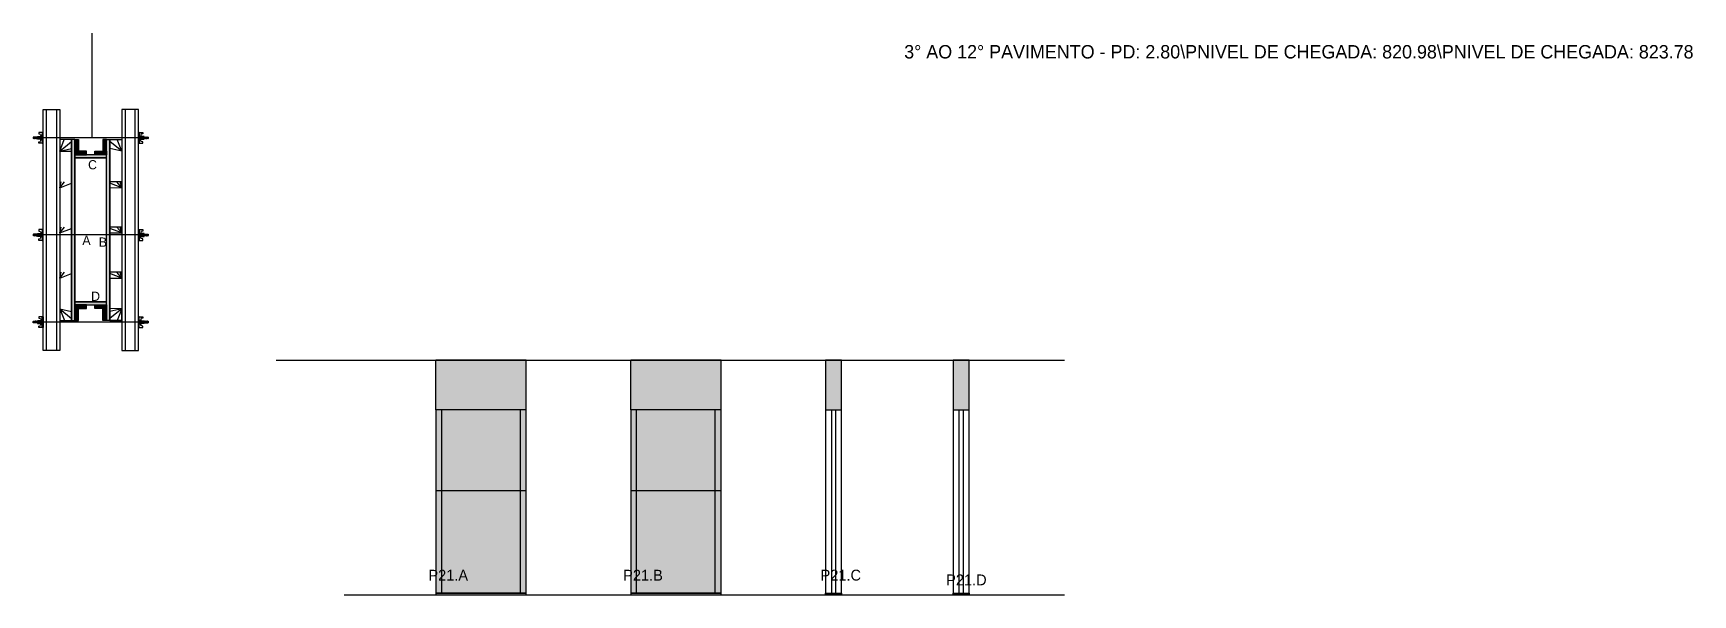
# Model space of a CAD drawing. Header units: metres. Extents: x 4313 to 6297, y 6375 to 7045.
import ezdxf

# ---------------------------------------------------------------- set-up
doc = ezdxf.new("R2010")
doc.units = ezdxf.units.M
for name, color, linetype in [('CHAPA', 7, 'Continuous'), ('COTA', 7, 'Continuous'), ('Hachura', 7, 'Continuous'), ('Madeira', 7, 'Continuous'), ('NOMENCLATURA', 7, 'Continuous'), ('Nível', 7, 'Continuous'), ('Painéis', 7, 'Continuous'), ('Perfil Metálico', 7, 'Continuous'), ('SARR_2.2x7', 7, 'Continuous'), ('SARRAFO', 7, 'Continuous'), ('Texto Seção', 7, 'Continuous'), ('TEXTO_GERAL', 7, 'Continuous')]:
    doc.layers.add(name, color=color, linetype=linetype)

msp = doc.modelspace()

# ---------------------------------------------------------------- hatches: boundary and pattern name
at = {"layer": 'COTA'}
h = msp.add_hatch(color=7, dxfattribs=at)
h.dxf.hatch_style = 1
h.paths.add_polyline_path([(4794.5, 6654.7), (4794.5, 6595.7), (4794.5, 6595.7), (4902.5, 6595.7), (4902.5, 6595.7), (4902.5, 6654.7), (4902.5, 6654.7), (4794.5, 6654.7)])
h = msp.add_hatch(color=7, dxfattribs=at)
h.dxf.hatch_style = 1
h.paths.add_polyline_path([(5027.4, 6654.7), (5027.4, 6595.7), (5027.4, 6595.7), (5135.4, 6595.7), (5135.4, 6595.7), (5135.4, 6654.7), (5135.4, 6654.7), (5027.4, 6654.7)])
h = msp.add_hatch(color=7, dxfattribs=at)
h.dxf.hatch_style = 1
h.paths.add_polyline_path([(5279.2, 6595.7), (5279.2, 6654.7), (5279.2, 6654.7), (5260.2, 6654.7), (5260.2, 6654.7), (5260.2, 6595.7), (5260.2, 6595.7), (5279.2, 6595.7)])
h = msp.add_hatch(color=7, dxfattribs=at)
h.dxf.hatch_style = 1
h.paths.add_polyline_path([(5431.7, 6595.7), (5431.7, 6654.7), (5431.7, 6654.7), (5412.7, 6654.7), (5412.7, 6654.7), (5412.7, 6595.7), (5412.7, 6595.7), (5431.7, 6595.7)])
at = {"layer": 'Hachura'}
h = msp.add_hatch(color=7, dxfattribs=at)
h.dxf.hatch_style = 1
h.paths.add_polyline_path([(4363, 6918.4), (4359, 6918.4), (4359, 6918.4), (4359, 6702.4), (4359, 6702.4), (4363, 6702.4), (4363, 6702.4), (4363, 6918.4)])
h = msp.add_hatch(color=7, dxfattribs=at)
h.dxf.hatch_style = 1
h.paths.add_polyline_path([(4363, 6918.4), (4359, 6918.4), (4359, 6918.4), (4359, 6702.4), (4359, 6702.4), (4363, 6702.4), (4363, 6702.4), (4363, 6918.4)])
h = msp.add_hatch(color=7, dxfattribs=at)
h.dxf.hatch_style = 1
h.paths.add_polyline_path([(4363, 6904.4), (4367.4, 6904.4), (4367.4, 6904.4), (4367.4, 6918.4), (4367.4, 6918.4), (4363, 6918.4), (4363, 6918.4), (4363, 6904.4)])
h = msp.add_hatch(color=7, dxfattribs=at)
h.dxf.hatch_style = 1
h.paths.add_polyline_path([(4363, 6900), (4363, 6904.4), (4363, 6904.4), (4377, 6904.4), (4377, 6904.4), (4377, 6900), (4377, 6900), (4363, 6900)])
h = msp.add_hatch(color=7, dxfattribs=at)
h.dxf.hatch_style = 1
h.paths.add_polyline_path([(4401, 6900), (4401, 6904.4), (4401, 6904.4), (4387, 6904.4), (4387, 6904.4), (4387, 6900), (4387, 6900), (4401, 6900)])
h = msp.add_hatch(color=7, dxfattribs=at)
h.dxf.hatch_style = 1
h.paths.add_polyline_path([(4401, 6904.4), (4396.6, 6904.4), (4396.6, 6904.4), (4396.6, 6918.4), (4396.6, 6918.4), (4401, 6918.4), (4401, 6918.4), (4401, 6904.4)])
h = msp.add_hatch(color=7, dxfattribs=at)
h.dxf.hatch_style = 1
h.paths.add_polyline_path([(4401, 6918.4), (4405, 6918.4), (4405, 6918.4), (4405, 6702.4), (4405, 6702.4), (4401, 6702.4), (4401, 6702.4), (4401, 6918.4)])
h = msp.add_hatch(color=7, dxfattribs=at)
h.dxf.hatch_style = 1
h.paths.add_polyline_path([(4401, 6918.4), (4405, 6918.4), (4405, 6918.4), (4405, 6702.4), (4405, 6702.4), (4401, 6702.4), (4401, 6702.4), (4401, 6918.4)])
h = msp.add_hatch(color=7, dxfattribs=at)
h.dxf.hatch_style = 1
h.paths.add_polyline_path([(4401, 6896.4), (4401, 6900), (4401, 6900), (4363, 6900), (4363, 6900), (4363, 6896.4), (4363, 6896.4), (4401, 6896.4)])
h = msp.add_hatch(color=7, dxfattribs=at)
h.dxf.hatch_style = 1
h.paths.add_polyline_path([(4401, 6896.4), (4401, 6900), (4401, 6900), (4363, 6900), (4363, 6900), (4363, 6896.4), (4363, 6896.4), (4401, 6896.4)])
h = msp.add_hatch(color=7, dxfattribs=at)
h.dxf.hatch_style = 1
h.paths.add_polyline_path([(4401, 6720.8), (4401, 6724.4), (4401, 6724.4), (4363, 6724.4), (4363, 6724.4), (4363, 6720.8), (4363, 6720.8), (4401, 6720.8)])
h = msp.add_hatch(color=7, dxfattribs=at)
h.dxf.hatch_style = 1
h.paths.add_polyline_path([(4401, 6720.8), (4401, 6724.4), (4401, 6724.4), (4363, 6724.4), (4363, 6724.4), (4363, 6720.8), (4363, 6720.8), (4401, 6720.8)])
h = msp.add_hatch(color=7, dxfattribs=at)
h.dxf.hatch_style = 1
h.paths.add_polyline_path([(4363, 6716.4), (4363, 6720.8), (4363, 6720.8), (4377, 6720.8), (4377, 6720.8), (4377, 6716.4), (4377, 6716.4), (4363, 6716.4)])
h = msp.add_hatch(color=7, dxfattribs=at)
h.dxf.hatch_style = 1
h.paths.add_polyline_path([(4363, 6716.4), (4367.4, 6716.4), (4367.4, 6716.4), (4367.4, 6702.4), (4367.4, 6702.4), (4363, 6702.4), (4363, 6702.4), (4363, 6716.4)])
h = msp.add_hatch(color=7, dxfattribs=at)
h.dxf.hatch_style = 1
h.paths.add_polyline_path([(4401, 6716.4), (4401, 6720.8), (4401, 6720.8), (4387, 6720.8), (4387, 6720.8), (4387, 6716.4), (4387, 6716.4), (4401, 6716.4)])
h = msp.add_hatch(color=7, dxfattribs=at)
h.dxf.hatch_style = 1
h.paths.add_polyline_path([(4401, 6716.4), (4396.6, 6716.4), (4396.6, 6716.4), (4396.6, 6702.4), (4396.6, 6702.4), (4401, 6702.4), (4401, 6702.4), (4401, 6716.4)])
h = msp.add_hatch(color=7, dxfattribs=at)
h.dxf.hatch_style = 1
h.paths.add_polyline_path([(4902.5, 6595.7), (4794.5, 6595.7), (4794.5, 6595.7), (4794.5, 6374.7), (4794.5, 6374.7), (4902.5, 6374.7), (4902.5, 6374.7), (4902.5, 6595.7)])
h = msp.add_hatch(color=7, dxfattribs=at)
h.dxf.hatch_style = 1
h.paths.add_polyline_path([(5135.4, 6595.7), (5027.4, 6595.7), (5027.4, 6595.7), (5027.4, 6374.7), (5027.4, 6374.7), (5135.4, 6374.7), (5135.4, 6374.7), (5135.4, 6595.7)])

# ---------------------------------------------------------------- linework, layer by layer
at = {"layer": 'CHAPA', "color": 7, "lineweight": 25}
for points in [[(4363, 6918.4), (4359, 6918.4), (4359, 6702.4), (4363, 6702.4)], [(4363, 6918.4), (4359, 6918.4), (4359, 6702.4), (4363, 6702.4)], [(4401, 6918.4), (4405, 6918.4), (4405, 6702.4), (4401, 6702.4)], [(4401, 6918.4), (4405, 6918.4), (4405, 6702.4), (4401, 6702.4)], [(4401, 6896.4), (4401, 6900), (4363, 6900), (4363, 6896.4)], [(4401, 6896.4), (4401, 6900), (4363, 6900), (4363, 6896.4)], [(4401, 6720.8), (4401, 6724.4), (4363, 6724.4), (4363, 6720.8)], [(4401, 6720.8), (4401, 6724.4), (4363, 6724.4), (4363, 6720.8)]]:
    msp.add_lwpolyline(points, close=True, dxfattribs=at)
at = {"layer": 'COTA', "color": 7, "lineweight": 25}
for p, q in [((4902.5, 6654.7), (4794.5, 6654.7)), ((4794.5, 6595.7), (4794.5, 6654.7)), ((4902.5, 6595.7), (4902.5, 6654.7)), ((5135.4, 6654.7), (5027.4, 6654.7)), ((5027.4, 6595.7), (5027.4, 6654.7)), ((5135.4, 6595.7), (5135.4, 6654.7))]:
    msp.add_line(p, q, dxfattribs=at)
for points in [[(5279.2, 6595.7), (5279.2, 6654.7), (5260.2, 6654.7), (5260.2, 6595.7)], [(5431.7, 6595.7), (5431.7, 6654.7), (5412.7, 6654.7), (5412.7, 6595.7)]]:
    msp.add_lwpolyline(points, dxfattribs=at)
at = {"layer": 'Defpoints', "color": 7, "lineweight": 25}
msp.add_line((4383.9, 6920.4), (4383.9, 7045.4), dxfattribs=at)
at = {"layer": 'Hachura', "color": 7, "lineweight": 25}
for p, q in [((4325, 6926.8), (4319.9, 6926.8)), ((4319.9, 6926.8), (4319.9, 6925.1)), ((4319.9, 6925.1), (4322.1, 6924.6)), ((4322.3, 6924.2), (4322.3, 6922.3)), ((4324.1, 6926.8), (4324.1, 6913.9)), ((4324.1, 6926.8), (4324.1, 6921.7)), ((4324.1, 6926.7), (4325, 6926.7)), ((4324.1, 6926.5), (4325, 6926.5)), ((4324.1, 6926.1), (4325, 6926.1)), ((4324.1, 6925.7), (4325, 6925.7)), ((4324.1, 6924.8), (4325, 6924.8)), ((4324.1, 6923.4), (4325, 6923.4)), ((4325, 6913.9), (4325, 6926.8)), ((4325, 6914.9), (4325, 6922.7)), ((4439, 6913.9), (4439, 6926.8)), ((4439, 6926.8), (4444.2, 6926.8)), ((4440, 6926.7), (4439, 6926.7)), ((4440, 6926.5), (4439, 6926.5)), ((4440, 6926.1), (4439, 6926.1)), ((4440, 6925.7), (4439, 6925.7)), ((4440, 6924.8), (4439, 6924.8)), ((4440, 6923.4), (4439, 6923.4)), ((4439, 6914.9), (4439, 6922.7)), ((4439.9, 6926.8), (4439.9, 6913.9)), ((4439.9, 6926.8), (4439.9, 6921.7)), ((4441.7, 6924.2), (4441.7, 6922.3)), ((4444.2, 6925.1), (4442, 6924.6)), ((4444.2, 6926.8), (4444.2, 6925.1)), ((4313.6, 6921.4), (4313.2, 6921.1)), ((4313.2, 6921.1), (4313.2, 6919.8)), ((4313.6, 6919.5), (4313.2, 6919.8)), ((4313.9, 6921.4), (4313.6, 6921.4)), ((4313.6, 6921.4), (4313.6, 6921.4)), ((4313.6, 6919.5), (4313.6, 6921.4)), ((4314.2, 6919.5), (4313.6, 6920.8)), ((4314.1, 6919.4), (4313.6, 6920.5)), ((4313.6, 6920), (4313.9, 6919.3)), ((4313.6, 6919.7), (4313.7, 6919.5)), ((4313.7, 6919.5), (4313.6, 6919.5)), ((4313.9, 6921.4), (4314.8, 6919.5)), ((4313.9, 6921.4), (4314.8, 6919.5)), ((4314, 6921.5), (4315.1, 6919.3)), ((4315.3, 6919.4), (4314.2, 6921.5)), ((4314.2, 6919.5), (4314.8, 6919.5)), ((4315, 6921.4), (4314.4, 6921.4)), ((4315.4, 6919.5), (4314.4, 6921.4)), ((4315, 6921.4), (4316, 6919.5)), ((4315.1, 6921.5), (4316.2, 6919.3)), ((4316.4, 6919.4), (4315.4, 6921.5)), ((4316, 6919.5), (4315.4, 6919.5)), ((4316.2, 6921.4), (4315.6, 6921.4)), ((4316.5, 6919.5), (4315.6, 6921.4)), ((4315.8, 6921.4), (4315.6, 6921.4)), ((4316.2, 6921.4), (4317.2, 6919.5)), ((4316.3, 6921.5), (4317.4, 6919.3)), ((4317.6, 6919.4), (4316.5, 6921.5)), ((4316.7, 6919.5), (4316.5, 6919.5)), ((4317.4, 6921.4), (4316.7, 6921.4)), ((4317.7, 6919.5), (4316.7, 6921.4)), ((4316.7, 6919.5), (4317.2, 6919.5)), ((4317.4, 6921.4), (4318.3, 6919.5)), ((4318.3, 6920.2), (4317.7, 6921.5)), ((4317.7, 6919.5), (4318.3, 6919.5)), ((4318.3, 6920.5), (4317.9, 6921.4)), ((4318.3, 6921.4), (4317.9, 6921.4)), ((4449.8, 6920.4), (4318, 6920.4)), ((4318.3, 6918.7), (4318.3, 6922)), ((4318.3, 6922), (4321.5, 6922)), ((4318.3, 6921), (4321.5, 6921)), ((4318.3, 6919.5), (4321.5, 6919.5)), ((4321.5, 6918.7), (4318.3, 6918.7)), ((4318.4, 6918.7), (4318.4, 6922)), ((4319.9, 6915.6), (4322.1, 6916.2)), ((4319.9, 6913.9), (4319.9, 6915.6)), ((4324.1, 6913.9), (4319.9, 6913.9)), ((4321.5, 6922.3), (4321.5, 6918.4)), ((4324.1, 6922.3), (4321.5, 6922.3)), ((4321.5, 6918.4), (4321.5, 6918.7)), ((4321.5, 6918.4), (4321.5, 6918.7)), ((4321.5, 6918.4), (4324.1, 6918.4)), ((4324.1, 6920.7), (4322.1, 6920.7)), ((4322.1, 6920.2), (4324.1, 6920.2)), ((4322.3, 6916.5), (4322.3, 6918.4)), ((4324.1, 6920.4), (4324.1, 6922.3)), ((4324.1, 6921.7), (4324.1, 6921)), ((4324.1, 6920.4), (4325, 6920.4)), ((4324.1, 6917.3), (4325, 6917.3)), ((4324.1, 6915.9), (4325, 6915.9)), ((4324.1, 6915.1), (4325, 6915.1)), ((4324.1, 6914.6), (4325, 6914.6)), ((4324.1, 6914.3), (4325, 6914.3)), ((4324.1, 6914.1), (4325, 6914.1)), ((4324.1, 6913.9), (4325, 6913.9)), ((4324.4, 6921.3), (4324.2, 6921.3)), ((4324.3, 6919.4), (4324.7, 6919.4)), ((4324.9, 6921.3), (4324.4, 6921.3)), ((4439.9, 6920.4), (4439, 6920.4)), ((4440, 6917.3), (4439, 6917.3)), ((4440, 6915.9), (4439, 6915.9)), ((4440, 6915.1), (4439, 6915.1)), ((4440, 6914.6), (4439, 6914.6)), ((4440, 6914.3), (4439, 6914.3)), ((4440, 6914.1), (4439, 6914.1)), ((4439.9, 6913.9), (4439, 6913.9)), ((4439.2, 6921.3), (4439.6, 6921.3)), ((4439.8, 6919.4), (4439.4, 6919.4)), ((4439.6, 6921.3), (4439.8, 6921.3)), ((4439.9, 6920.4), (4439.9, 6922.3)), ((4439.9, 6922.3), (4442.5, 6922.3)), ((4439.9, 6921.7), (4439.9, 6921)), ((4439.9, 6920.7), (4441.9, 6920.7)), ((4441.9, 6920.2), (4439.9, 6920.2)), ((4442.5, 6918.4), (4439.9, 6918.4)), ((4439.9, 6913.9), (4444.2, 6913.9)), ((4441.7, 6916.5), (4441.7, 6918.4)), ((4444.2, 6915.6), (4442, 6916.2)), ((4442.5, 6922.3), (4442.5, 6918.4)), ((4445.7, 6922), (4442.5, 6922)), ((4445.7, 6921), (4442.5, 6921)), ((4445.7, 6919.5), (4442.5, 6919.5)), ((4442.5, 6918.7), (4445.7, 6918.7)), ((4442.5, 6918.4), (4442.5, 6918.7)), ((4442.5, 6918.4), (4442.5, 6918.7)), ((4444.2, 6913.9), (4444.2, 6915.6)), ((4445.7, 6918.7), (4445.7, 6922)), ((4445.7, 6918.7), (4445.7, 6922)), ((4445.7, 6920.2), (4446.4, 6921.5)), ((4446.7, 6921.4), (4445.7, 6919.5)), ((4445.7, 6920.5), (4446.2, 6921.4)), ((4445.7, 6921.4), (4446.2, 6921.4)), ((4446.4, 6919.5), (4445.7, 6919.5)), ((4446.4, 6919.5), (4447.4, 6921.4)), ((4446.5, 6919.4), (4447.5, 6921.5)), ((4447.8, 6921.5), (4446.7, 6919.3)), ((4446.7, 6921.4), (4447.4, 6921.4)), ((4447.9, 6921.4), (4446.9, 6919.5)), ((4447.3, 6919.5), (4446.9, 6919.5)), ((4447.3, 6919.5), (4447.5, 6919.5)), ((4447.5, 6919.5), (4448.5, 6921.4)), ((4447.6, 6919.4), (4448.7, 6921.5)), ((4448.9, 6921.5), (4447.9, 6919.3)), ((4447.9, 6921.4), (4448.5, 6921.4)), ((4449, 6921.4), (4448.1, 6919.5)), ((4448.1, 6919.5), (4448.7, 6919.5)), ((4448.3, 6921.4), (4448.5, 6921.4)), ((4448.7, 6919.5), (4449.7, 6921.4)), ((4448.8, 6919.4), (4449.9, 6921.5)), ((4450.1, 6921.5), (4449, 6919.3)), ((4449, 6921.4), (4449.7, 6921.4)), ((4450.2, 6921.4), (4449.2, 6919.5)), ((4450.2, 6921.4), (4449.2, 6919.5)), ((4449.9, 6919.5), (4449.2, 6919.5)), ((4449.9, 6919.5), (4450.5, 6920.8)), ((4449.9, 6919.4), (4450.5, 6920.5)), ((4450.2, 6921.4), (4450.5, 6921.4)), ((4450.5, 6920), (4450.2, 6919.3)), ((4450.5, 6919.7), (4450.4, 6919.5)), ((4450.4, 6919.5), (4450.5, 6919.5)), ((4450.5, 6921.4), (4450.5, 6921.4)), ((4450.5, 6921.4), (4450.8, 6921.1)), ((4450.5, 6919.5), (4450.5, 6921.4)), ((4450.5, 6919.5), (4450.8, 6919.8)), ((4450.8, 6921.1), (4450.8, 6919.8)), ((4313.6, 6805.4), (4313.2, 6805.1)), ((4313.2, 6805.1), (4313.2, 6803.8)), ((4313.6, 6803.5), (4313.2, 6803.8)), ((4313.9, 6805.4), (4313.6, 6805.4)), ((4313.6, 6805.4), (4313.6, 6805.4)), ((4313.6, 6803.5), (4313.6, 6805.4)), ((4314.2, 6803.5), (4313.6, 6804.8)), ((4314.1, 6803.4), (4313.6, 6804.5)), ((4313.6, 6804), (4313.9, 6803.3)), ((4313.6, 6803.7), (4313.7, 6803.5)), ((4313.7, 6803.5), (4313.6, 6803.5)), ((4313.9, 6805.4), (4314.8, 6803.5)), ((4313.9, 6805.4), (4314.8, 6803.5)), ((4314, 6805.5), (4315.1, 6803.3)), ((4315.3, 6803.4), (4314.2, 6805.5)), ((4314.2, 6803.5), (4314.8, 6803.5)), ((4315, 6805.4), (4314.4, 6805.4)), ((4315.4, 6803.5), (4314.4, 6805.4)), ((4315, 6805.4), (4316, 6803.5)), ((4315.1, 6805.5), (4316.2, 6803.3)), ((4316.4, 6803.4), (4315.4, 6805.5)), ((4316, 6803.5), (4315.4, 6803.5)), ((4316.2, 6805.4), (4315.6, 6805.4)), ((4316.5, 6803.5), (4315.6, 6805.4)), ((4315.8, 6805.4), (4315.6, 6805.4)), ((4316.2, 6805.4), (4317.2, 6803.5)), ((4316.3, 6805.5), (4317.4, 6803.3)), ((4317.6, 6803.4), (4316.5, 6805.5)), ((4316.7, 6803.5), (4316.5, 6803.5)), ((4317.4, 6805.4), (4316.7, 6805.4)), ((4317.7, 6803.5), (4316.7, 6805.4)), ((4316.7, 6803.5), (4317.2, 6803.5)), ((4317.4, 6805.4), (4318.3, 6803.5)), ((4318.3, 6804.2), (4317.7, 6805.5)), ((4317.7, 6803.5), (4318.3, 6803.5)), ((4318.3, 6804.5), (4317.9, 6805.4)), ((4318.3, 6805.4), (4317.9, 6805.4)), ((4449.8, 6804.4), (4318, 6804.4)), ((4318.3, 6802.7), (4318.3, 6806)), ((4318.3, 6806), (4321.5, 6806)), ((4318.3, 6805), (4321.5, 6805)), ((4318.3, 6803.5), (4321.5, 6803.5)), ((4318.4, 6802.7), (4318.4, 6806)), ((4325, 6810.8), (4319.9, 6810.8)), ((4319.9, 6810.8), (4319.9, 6809.1)), ((4319.9, 6809.1), (4322.1, 6808.6)), ((4321.5, 6806.3), (4321.5, 6802.4)), ((4324.1, 6806.3), (4321.5, 6806.3)), ((4324.1, 6804.7), (4322.1, 6804.7)), ((4322.1, 6804.2), (4324.1, 6804.2)), ((4322.3, 6808.2), (4322.3, 6806.3)), ((4324.1, 6810.8), (4324.1, 6797.9)), ((4324.1, 6810.8), (4324.1, 6805.7)), ((4324.1, 6810.7), (4325, 6810.7)), ((4324.1, 6810.5), (4325, 6810.5)), ((4324.1, 6810.1), (4325, 6810.1)), ((4324.1, 6809.7), (4325, 6809.7)), ((4324.1, 6808.8), (4325, 6808.8)), ((4324.1, 6807.4), (4325, 6807.4)), ((4324.1, 6804.4), (4324.1, 6806.3)), ((4324.1, 6805.7), (4324.1, 6805)), ((4324.1, 6804.4), (4325, 6804.4)), ((4324.4, 6805.3), (4324.2, 6805.3)), ((4324.3, 6803.4), (4324.7, 6803.4)), ((4324.9, 6805.3), (4324.4, 6805.3)), ((4325, 6797.9), (4325, 6810.8)), ((4325, 6798.9), (4325, 6806.7)), ((4439, 6797.9), (4439, 6810.8)), ((4439, 6810.8), (4444.2, 6810.8)), ((4440, 6810.7), (4439, 6810.7)), ((4440, 6810.5), (4439, 6810.5)), ((4440, 6810.1), (4439, 6810.1)), ((4440, 6809.7), (4439, 6809.7)), ((4440, 6808.8), (4439, 6808.8)), ((4440, 6807.4), (4439, 6807.4)), ((4439, 6798.9), (4439, 6806.7)), ((4439.9, 6804.4), (4439, 6804.4)), ((4439.2, 6805.3), (4439.6, 6805.3)), ((4439.8, 6803.4), (4439.4, 6803.4)), ((4439.6, 6805.3), (4439.8, 6805.3)), ((4439.9, 6810.8), (4439.9, 6797.9)), ((4439.9, 6810.8), (4439.9, 6805.7)), ((4439.9, 6804.4), (4439.9, 6806.3)), ((4439.9, 6806.3), (4442.5, 6806.3)), ((4439.9, 6805.7), (4439.9, 6805)), ((4439.9, 6804.7), (4441.9, 6804.7)), ((4441.9, 6804.2), (4439.9, 6804.2)), ((4441.7, 6808.2), (4441.7, 6806.3)), ((4444.2, 6809.1), (4442, 6808.6)), ((4442.5, 6806.3), (4442.5, 6802.4)), ((4445.7, 6806), (4442.5, 6806)), ((4445.7, 6805), (4442.5, 6805)), ((4445.7, 6803.5), (4442.5, 6803.5)), ((4444.2, 6810.8), (4444.2, 6809.1)), ((4445.7, 6802.7), (4445.7, 6806)), ((4445.7, 6802.7), (4445.7, 6806)), ((4445.7, 6804.2), (4446.4, 6805.5)), ((4446.7, 6805.4), (4445.7, 6803.5)), ((4445.7, 6804.5), (4446.2, 6805.4)), ((4445.7, 6805.4), (4446.2, 6805.4)), ((4446.4, 6803.5), (4445.7, 6803.5)), ((4446.4, 6803.5), (4447.4, 6805.4)), ((4446.5, 6803.4), (4447.5, 6805.5)), ((4447.8, 6805.5), (4446.7, 6803.3)), ((4446.7, 6805.4), (4447.4, 6805.4)), ((4447.9, 6805.4), (4446.9, 6803.5)), ((4447.3, 6803.5), (4446.9, 6803.5)), ((4447.3, 6803.5), (4447.5, 6803.5)), ((4447.5, 6803.5), (4448.5, 6805.4)), ((4447.6, 6803.4), (4448.7, 6805.5)), ((4448.9, 6805.5), (4447.9, 6803.3)), ((4447.9, 6805.4), (4448.5, 6805.4)), ((4449, 6805.4), (4448.1, 6803.5)), ((4448.1, 6803.5), (4448.7, 6803.5)), ((4448.3, 6805.4), (4448.5, 6805.4)), ((4448.7, 6803.5), (4449.7, 6805.4)), ((4448.8, 6803.4), (4449.9, 6805.5)), ((4450.1, 6805.5), (4449, 6803.3)), ((4449, 6805.4), (4449.7, 6805.4)), ((4450.2, 6805.4), (4449.2, 6803.5)), ((4450.2, 6805.4), (4449.2, 6803.5)), ((4449.9, 6803.5), (4449.2, 6803.5)), ((4449.9, 6803.5), (4450.5, 6804.8)), ((4449.9, 6803.4), (4450.5, 6804.5)), ((4450.2, 6805.4), (4450.5, 6805.4)), ((4450.5, 6804), (4450.2, 6803.3)), ((4450.5, 6803.7), (4450.4, 6803.5)), ((4450.4, 6803.5), (4450.5, 6803.5)), ((4450.5, 6805.4), (4450.5, 6805.4)), ((4450.5, 6805.4), (4450.8, 6805.1)), ((4450.5, 6803.5), (4450.5, 6805.4)), ((4450.5, 6803.5), (4450.8, 6803.8)), ((4450.8, 6805.1), (4450.8, 6803.8)), ((4321.5, 6802.7), (4318.3, 6802.7)), ((4319.9, 6799.6), (4322.1, 6800.2)), ((4319.9, 6797.9), (4319.9, 6799.6)), ((4324.1, 6797.9), (4319.9, 6797.9)), ((4321.5, 6802.4), (4321.5, 6802.7)), ((4321.5, 6802.4), (4321.5, 6802.7)), ((4321.5, 6802.4), (4324.1, 6802.4)), ((4322.3, 6800.5), (4322.3, 6802.4)), ((4324.1, 6801.3), (4325, 6801.3)), ((4324.1, 6799.9), (4325, 6799.9)), ((4324.1, 6799.1), (4325, 6799.1)), ((4324.1, 6798.6), (4325, 6798.6)), ((4324.1, 6798.3), (4325, 6798.3)), ((4324.1, 6798.1), (4325, 6798.1)), ((4324.1, 6797.9), (4325, 6797.9)), ((4440, 6801.3), (4439, 6801.3)), ((4440, 6799.9), (4439, 6799.9)), ((4440, 6799.1), (4439, 6799.1)), ((4440, 6798.6), (4439, 6798.6)), ((4440, 6798.3), (4439, 6798.3)), ((4440, 6798.1), (4439, 6798.1)), ((4439.9, 6797.9), (4439, 6797.9)), ((4442.5, 6802.4), (4439.9, 6802.4)), ((4439.9, 6797.9), (4444.2, 6797.9)), ((4441.7, 6800.5), (4441.7, 6802.4)), ((4444.2, 6799.6), (4442, 6800.2)), ((4442.5, 6802.7), (4445.7, 6802.7)), ((4442.5, 6802.4), (4442.5, 6802.7)), ((4442.5, 6802.4), (4442.5, 6802.7)), ((4444.2, 6797.9), (4444.2, 6799.6)), ((4324.1, 6706.8), (4319.9, 6706.8)), ((4319.9, 6706.8), (4319.9, 6705.1)), ((4319.9, 6705.1), (4322.1, 6704.6)), ((4322.3, 6704.2), (4322.3, 6702.3)), ((4324.1, 6693.9), (4324.1, 6706.8)), ((4324.1, 6706.8), (4325, 6706.8)), ((4324.1, 6706.7), (4325, 6706.7)), ((4324.1, 6706.5), (4325, 6706.5)), ((4324.1, 6706.1), (4325, 6706.1)), ((4324.1, 6705.7), (4325, 6705.7)), ((4324.1, 6704.8), (4325, 6704.8)), ((4325, 6706.8), (4325, 6693.9)), ((4325, 6705.9), (4325, 6698)), ((4439, 6706.8), (4439, 6693.9)), ((4439.9, 6706.8), (4439, 6706.8)), ((4440, 6706.7), (4439, 6706.7)), ((4440, 6706.5), (4439, 6706.5)), ((4440, 6706.1), (4439, 6706.1)), ((4439, 6705.9), (4439, 6698)), ((4440, 6705.7), (4439, 6705.7)), ((4440, 6704.8), (4439, 6704.8)), ((4439.9, 6693.9), (4439.9, 6706.8)), ((4439.9, 6706.8), (4444.2, 6706.8)), ((4441.7, 6704.2), (4441.7, 6702.3)), ((4444.2, 6705.1), (4442, 6704.6)), ((4444.2, 6706.8), (4444.2, 6705.1)), ((4313.6, 6701.3), (4313.2, 6700.9)), ((4313.2, 6699.6), (4313.2, 6700.9)), ((4313.6, 6699.3), (4313.2, 6699.6)), ((4313.6, 6700.7), (4313.9, 6701.4)), ((4314.1, 6701.4), (4313.6, 6700.2)), ((4313.6, 6701), (4313.7, 6701.3)), ((4313.7, 6701.3), (4313.6, 6701.3)), ((4314.2, 6701.3), (4313.6, 6700)), ((4313.6, 6701.3), (4313.6, 6699.3)), ((4313.9, 6699.3), (4313.6, 6699.3)), ((4313.6, 6699.3), (4313.6, 6699.3)), ((4313.9, 6699.3), (4314.8, 6701.3)), ((4313.9, 6699.3), (4314.8, 6701.3)), ((4314, 6699.3), (4315.1, 6701.4)), ((4315.3, 6701.4), (4314.2, 6699.2)), ((4314.2, 6701.3), (4314.8, 6701.3)), ((4315.4, 6701.3), (4314.4, 6699.3)), ((4315, 6699.3), (4314.4, 6699.3)), ((4315, 6699.3), (4316, 6701.3)), ((4315.1, 6699.3), (4316.2, 6701.4)), ((4316.4, 6701.4), (4315.4, 6699.2)), ((4316, 6701.3), (4315.4, 6701.3)), ((4316.5, 6701.3), (4315.6, 6699.3)), ((4316.2, 6699.3), (4315.6, 6699.3)), ((4315.8, 6699.3), (4315.6, 6699.3)), ((4316.2, 6699.3), (4317.2, 6701.3)), ((4316.3, 6699.3), (4317.4, 6701.4)), ((4317.6, 6701.4), (4316.5, 6699.2)), ((4316.7, 6701.3), (4316.5, 6701.3)), ((4316.7, 6701.3), (4317.2, 6701.3)), ((4317.7, 6701.3), (4316.7, 6699.3)), ((4317.4, 6699.3), (4316.7, 6699.3)), ((4317.4, 6699.3), (4318.3, 6701.3)), ((4317.7, 6701.3), (4318.3, 6701.3)), ((4318.3, 6700.5), (4317.7, 6699.2)), ((4318.3, 6700.2), (4317.9, 6699.3)), ((4318.3, 6699.3), (4317.9, 6699.3)), ((4449.8, 6700.4), (4318, 6700.4)), ((4318.3, 6702), (4318.3, 6698.7)), ((4321.5, 6702), (4318.3, 6702)), ((4318.3, 6701.3), (4321.5, 6701.3)), ((4318.3, 6699.7), (4321.5, 6699.7)), ((4318.3, 6698.7), (4321.5, 6698.7)), ((4318.4, 6702), (4318.4, 6698.7)), ((4319.9, 6695.6), (4322.1, 6696.2)), ((4319.9, 6693.9), (4319.9, 6695.6)), ((4325, 6693.9), (4319.9, 6693.9)), ((4321.5, 6698.4), (4321.5, 6702.3)), ((4321.5, 6702.3), (4324.1, 6702.3)), ((4321.5, 6702.3), (4321.5, 6702)), ((4321.5, 6702.3), (4321.5, 6702)), ((4324.1, 6698.4), (4321.5, 6698.4)), ((4322.1, 6700.6), (4324.1, 6700.6)), ((4324.1, 6700), (4322.1, 6700)), ((4322.3, 6696.5), (4322.3, 6698.4)), ((4324.1, 6703.4), (4325, 6703.4)), ((4324.1, 6700.4), (4324.1, 6698.4)), ((4324.1, 6700.4), (4325, 6700.4)), ((4324.1, 6699.1), (4324.1, 6699.7)), ((4324.1, 6693.9), (4324.1, 6699.1)), ((4324.1, 6697.3), (4325, 6697.3)), ((4324.1, 6695.9), (4325, 6695.9)), ((4324.1, 6695.1), (4325, 6695.1)), ((4324.1, 6694.6), (4325, 6694.6)), ((4324.1, 6694.3), (4325, 6694.3)), ((4324.1, 6694.1), (4325, 6694.1)), ((4324.4, 6699.4), (4324.2, 6699.4)), ((4324.3, 6701.3), (4324.7, 6701.3)), ((4324.9, 6699.4), (4324.4, 6699.4)), ((4440, 6703.4), (4439, 6703.4)), ((4439.9, 6700.4), (4439, 6700.4)), ((4440, 6697.3), (4439, 6697.3)), ((4440, 6695.9), (4439, 6695.9)), ((4440, 6695.1), (4439, 6695.1)), ((4440, 6694.6), (4439, 6694.6)), ((4440, 6694.3), (4439, 6694.3)), ((4440, 6694.1), (4439, 6694.1)), ((4439, 6693.9), (4444.2, 6693.9)), ((4439.2, 6699.4), (4439.6, 6699.4)), ((4439.8, 6701.3), (4439.4, 6701.3)), ((4439.6, 6699.4), (4439.8, 6699.4)), ((4442.5, 6702.3), (4439.9, 6702.3)), ((4441.9, 6700.6), (4439.9, 6700.6)), ((4439.9, 6700.4), (4439.9, 6698.4)), ((4439.9, 6700), (4441.9, 6700)), ((4439.9, 6699.1), (4439.9, 6699.7)), ((4439.9, 6693.9), (4439.9, 6699.1)), ((4439.9, 6698.4), (4442.5, 6698.4)), ((4441.7, 6696.5), (4441.7, 6698.4)), ((4444.2, 6695.6), (4442, 6696.2)), ((4442.5, 6698.4), (4442.5, 6702.3)), ((4442.5, 6702.3), (4442.5, 6702)), ((4442.5, 6702.3), (4442.5, 6702)), ((4442.5, 6702), (4445.7, 6702)), ((4445.7, 6701.3), (4442.5, 6701.3)), ((4445.7, 6699.7), (4442.5, 6699.7)), ((4445.7, 6698.7), (4442.5, 6698.7)), ((4444.2, 6693.9), (4444.2, 6695.6)), ((4445.7, 6702), (4445.7, 6698.7)), ((4445.7, 6702), (4445.7, 6698.7)), ((4446.4, 6701.3), (4445.7, 6701.3)), ((4446.7, 6699.3), (4445.7, 6701.3)), ((4445.7, 6700.5), (4446.4, 6699.2)), ((4445.7, 6700.2), (4446.2, 6699.3)), ((4445.7, 6699.3), (4446.2, 6699.3)), ((4446.4, 6701.3), (4447.4, 6699.3)), ((4446.5, 6701.4), (4447.5, 6699.2)), ((4447.8, 6699.3), (4446.7, 6701.4)), ((4446.7, 6699.3), (4447.4, 6699.3)), ((4447.3, 6701.3), (4446.9, 6701.3)), ((4447.9, 6699.3), (4446.9, 6701.3)), ((4447.3, 6701.3), (4447.5, 6701.3)), ((4447.5, 6701.3), (4448.5, 6699.3)), ((4447.6, 6701.4), (4448.7, 6699.2)), ((4448.9, 6699.3), (4447.9, 6701.4)), ((4447.9, 6699.3), (4448.5, 6699.3)), ((4448.1, 6701.3), (4448.7, 6701.3)), ((4449, 6699.3), (4448.1, 6701.3)), ((4448.3, 6699.3), (4448.5, 6699.3)), ((4448.7, 6701.3), (4449.7, 6699.3)), ((4448.8, 6701.4), (4449.9, 6699.2)), ((4450.1, 6699.3), (4449, 6701.4)), ((4449, 6699.3), (4449.7, 6699.3)), ((4450.2, 6699.3), (4449.2, 6701.3)), ((4449.9, 6701.3), (4449.2, 6701.3)), ((4450.2, 6699.3), (4449.2, 6701.3)), ((4449.9, 6701.4), (4450.5, 6700.2)), ((4449.9, 6701.3), (4450.5, 6700)), ((4450.5, 6700.7), (4450.2, 6701.4)), ((4450.2, 6699.3), (4450.5, 6699.3)), ((4450.5, 6701), (4450.4, 6701.3)), ((4450.4, 6701.3), (4450.5, 6701.3)), ((4450.5, 6701.3), (4450.8, 6700.9)), ((4450.5, 6701.3), (4450.5, 6699.3)), ((4450.5, 6699.3), (4450.8, 6699.6)), ((4450.5, 6699.3), (4450.5, 6699.3)), ((4450.8, 6699.6), (4450.8, 6700.9))]:
    msp.add_line(p, q, dxfattribs=at)
at = {"layer": 'Madeira', "color": 7, "lineweight": 25}
for p, q in [((4345, 6904.3), (4350.4, 6918.3)), ((4345, 6904.3), (4359, 6915.9)), ((4345, 6904.3), (4359, 6907.8)), ((4419, 6904.3), (4405, 6915.9)), ((4419, 6904.3), (4405, 6907.8)), ((4419, 6904.3), (4413.6, 6918.3)), ((4345, 6860.8), (4350.8, 6867.9)), ((4345, 6860.8), (4346.8, 6867.8)), ((4345, 6860.8), (4359, 6866.3)), ((4419, 6860.8), (4405, 6866.3)), ((4419, 6860.8), (4413.3, 6867.9)), ((4419, 6860.8), (4417.3, 6867.8)), ((4345, 6806.8), (4350.8, 6813.9)), ((4345, 6806.8), (4346.8, 6813.8)), ((4345, 6806.8), (4359, 6812.3)), ((4419, 6806.8), (4405, 6812.3)), ((4419, 6806.8), (4413.3, 6813.9)), ((4419, 6806.8), (4417.3, 6813.8)), ((4345, 6752.8), (4350.8, 6759.9)), ((4345, 6752.8), (4346.8, 6759.8)), ((4345, 6752.8), (4359, 6758.3)), ((4419, 6752.8), (4405, 6758.3)), ((4419, 6752.8), (4413.3, 6759.9)), ((4419, 6752.8), (4417.3, 6759.8)), ((4345, 6716.3), (4359, 6704.8)), ((4345, 6716.3), (4359, 6712.9)), ((4345, 6716.3), (4350.5, 6702.4)), ((4419, 6716.3), (4405, 6704.8)), ((4419, 6716.3), (4405, 6712.9)), ((4419, 6716.3), (4413.6, 6702.4))]:
    msp.add_line(p, q, dxfattribs=at)
for points in [[(4345, 6904.3), (4359, 6904.4), (4359, 6918.4), (4345, 6918.3)], [(4345, 6702.3), (4359, 6702.4), (4359, 6918.4), (4345, 6918.3)], [(4419, 6702.3), (4405, 6702.4), (4405, 6918.4), (4419, 6918.3)], [(4419, 6860.8), (4419, 6867.8), (4405, 6867.9), (4405, 6860.9)], [(4419, 6806.8), (4419, 6813.8), (4405, 6813.9), (4405, 6806.9)], [(4419, 6752.8), (4419, 6759.8), (4405, 6759.9), (4405, 6752.9)], [(4419, 6716.3), (4405, 6716.4), (4405, 6702.4), (4419, 6702.3)]]:
    msp.add_lwpolyline(points, close=True, dxfattribs=at)
at = {"layer": 'Nível', "color": 7, "lineweight": 25}
for p, q in [((4603.7, 6654.7), (5545.7, 6654.7)), ((4684.7, 6374.7), (5545.7, 6374.7))]:
    msp.add_line(p, q, dxfattribs=at)
at = {"layer": 'Painéis', "color": 7, "lineweight": 25}
for p, q in [((4794.5, 6595.7), (4794.5, 6374.7)), ((4902.5, 6595.7), (4794.5, 6595.7)), ((4902.5, 6374.7), (4902.5, 6595.7)), ((5027.4, 6595.7), (5027.4, 6374.7)), ((5135.4, 6595.7), (5027.4, 6595.7)), ((5135.4, 6374.7), (5135.4, 6595.7)), ((5260.2, 6595.7), (5260.2, 6376.7)), ((5260.2, 6595.7), (5279.2, 6595.7)), ((5279.2, 6376.7), (5279.2, 6595.7)), ((5412.7, 6595.7), (5412.7, 6376.7)), ((5412.7, 6595.7), (5431.7, 6595.7)), ((5431.7, 6376.7), (5431.7, 6595.7)), ((4902.5, 6498.7), (4794.5, 6498.7)), ((5135.4, 6498.7), (5027.4, 6498.7)), ((4794.5, 6376.7), (4902.5, 6376.7)), ((5027.4, 6376.7), (5135.4, 6376.7)), ((5260.2, 6376.7), (5279.2, 6376.7)), ((5412.7, 6376.7), (5431.7, 6376.7))]:
    msp.add_line(p, q, dxfattribs=at)
for points in [[(4363, 6724.4), (4401, 6724.4), (4401, 6896.4), (4363, 6896.4)], [(4902.5, 6376.7), (4794.5, 6376.7), (4794.5, 6374.7), (4902.5, 6374.7)], [(5135.4, 6376.7), (5027.4, 6376.7), (5027.4, 6374.7), (5135.4, 6374.7)], [(5260.2, 6376.7), (5279.2, 6376.7), (5279.2, 6374.7), (5260.2, 6374.7)], [(5412.7, 6376.7), (5431.7, 6376.7), (5431.7, 6374.7), (5412.7, 6374.7)]]:
    msp.add_lwpolyline(points, close=True, dxfattribs=at)
at = {"layer": 'Perfil Metálico', "color": 7, "lineweight": 25}
for points in [[(4325, 6954.4), (4345, 6954.4), (4345, 6666.4), (4325, 6666.4)], [(4341, 6666.4), (4329, 6666.4), (4329, 6954.4), (4341, 6954.4)], [(4439, 6954.4), (4419, 6954.4), (4419, 6666.4), (4439, 6666.4)], [(4423, 6666.4), (4435, 6666.4), (4435, 6954.4), (4423, 6954.4)]]:
    msp.add_lwpolyline(points, close=True, dxfattribs=at)
at = {"layer": 'SARR_2.2x7', "color": 7, "lineweight": 25}
for p, q in [((4801.5, 6498.7), (4801.5, 6595.7)), ((4895.5, 6498.7), (4895.5, 6595.7)), ((5034.4, 6498.7), (5034.4, 6595.7)), ((5128.4, 6498.7), (5128.4, 6595.7)), ((5267.2, 6595.7), (5267.2, 6376.7)), ((5272.2, 6595.7), (5272.2, 6376.7)), ((5419.7, 6595.7), (5419.7, 6376.7)), ((5424.7, 6595.7), (5424.7, 6376.7)), ((4801.5, 6376.7), (4801.5, 6498.7)), ((4895.5, 6376.7), (4895.5, 6498.7)), ((5034.4, 6376.7), (5034.4, 6498.7)), ((5128.4, 6376.7), (5128.4, 6498.7)), ((4801.5, 6376.7), (4801.5, 6376.7)), ((4895.5, 6376.7), (4895.5, 6376.7)), ((5034.4, 6376.7), (5034.4, 6376.7)), ((5128.4, 6376.7), (5128.4, 6376.7))]:
    msp.add_line(p, q, dxfattribs=at)
at = {"layer": 'SARRAFO', "color": 7, "lineweight": 25}
for points in [[(4367.4, 6918.4), (4367.4, 6904.4), (4363, 6904.4), (4363, 6918.4)], [(4377, 6904.4), (4363, 6904.4), (4363, 6900), (4377, 6900)], [(4387, 6904.4), (4401, 6904.4), (4401, 6900), (4387, 6900)], [(4396.6, 6918.4), (4396.6, 6904.4), (4401, 6904.4), (4401, 6918.4)], [(4377, 6720.8), (4363, 6720.8), (4363, 6716.4), (4377, 6716.4)], [(4367.4, 6702.4), (4367.4, 6716.4), (4363, 6716.4), (4363, 6702.4)], [(4387, 6720.8), (4401, 6720.8), (4401, 6716.4), (4387, 6716.4)], [(4396.6, 6702.4), (4396.6, 6716.4), (4401, 6716.4), (4401, 6702.4)]]:
    msp.add_lwpolyline(points, close=True, dxfattribs=at)

# ---------------------------------------------------------------- texts
at = {"layer": 'NOMENCLATURA', "color": 7, "lineweight": 25}
msp.add_text('3° AO 12° PAVIMENTO - PD: 2.80\\PNIVEL DE CHEGADA: 820.98\\PNIVEL DE CHEGADA: 823.78', height=16, dxfattribs=at).set_placement((5354.2, 7015.2))
at = {"layer": 'Texto Seção', "color": 7, "lineweight": 25}
for s, p in [('P21.A', (4785.6, 6391.5)), ('P21.B', (5018.4, 6391.5)), ('P21.C', (5254.3, 6391.6)), ('P21.D', (5404.4, 6385.9))]:
    msp.add_text(s, height=13, dxfattribs=at).set_placement(p)
at = {"layer": 'TEXTO_GERAL', "color": 7, "lineweight": 25}
for s, p in [('C', (4378.8, 6882.8)), ('A', (4372, 6792.5)), ('B', (4391.6, 6790.4)), ('D', (4382.5, 6725.7))]:
    msp.add_text(s, height=11, dxfattribs=at).set_placement(p)

doc.saveas('drawing.dxf')
